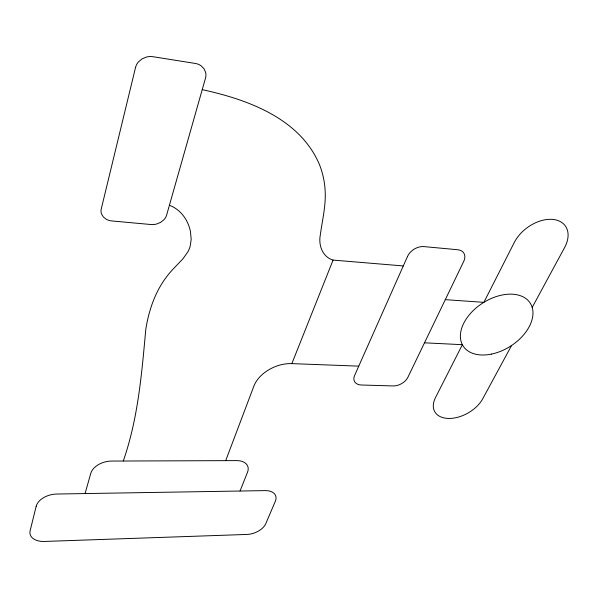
<?xml version="1.0" encoding="UTF-8"?>
<svg xmlns="http://www.w3.org/2000/svg" width="598" height="598" viewBox="0 0 598 598"><rect width="100%" height="100%" fill="white"/><g stroke="black" fill="none" stroke-linecap="round" stroke-linejoin="round"><path stroke-width="0.9" d="M85.073 493.567L90.739 473.452A17.82 11.616 -15 0 1 111.564 461.065L236.688 460.61A16.692 10.659 -20.2 0 1 247.557 472.121L240.052 491.025M123.27 460.998C138.123 418.503 141.719 373.698 145.8 329.289C148.633 311.491 154.441 293.827 164.951 279.027A90.096 66.602 -22.3 0 1 172.949 269.272L183.07 258.65L187.817 251.93A33.869 26.783 -17.7 0 0 190.201 246.122L191.181 239.357L190.47 231.688A63.941 50.613 -15.4 0 0 188.011 223.734C184.52 215.497 177.942 208.358 169.406 205.308M225.715 460.624L253.844 386.196A31.133 21.192 -23.2 0 1 291.854 363.621L358.755 366.14M291.854 363.621L333.071 260.085L403.291 265.938M511.567 345.517L482.728 398.776A28.128 17.477 -29.4 0 1 448.485 418.443A28.128 17.477 -29.4 0 1 435.486 397.618L462.366 344.687L424.498 342.818M532.198 307.402L564.632 247.49A31.739 21.02 -36.3 0 0 552.866 219.421A31.739 21.02 -36.3 0 0 514.265 242.519L483.872 302.341L445.293 299.658M202.221 89.648C247.437 99.455 299.478 118.217 319.212 164.016A125.737 100.77 -21.8 0 1 325.163 191.166C325.977 205.891 322.277 220.266 320.349 234.745C318.278 244.926 322.285 256.886 333.071 260.085M135.544 67.439L101.271 208.896A12.767 10.413 -14.1 0 0 101.563 214.032L103.327 216.939L106.16 219.204A14.255 11.631 -14.2 0 0 111.968 220.961L150.838 224.519A13.971 11.325 -17.6 0 0 157.057 223.884L160.757 222.277L163.807 219.877A12.498 10.121 -17.7 0 0 166.61 215.16L205.473 78.203A13.507 11.982 -26.4 0 0 205.57 72.216L203.97 68.703L201.197 65.87A15.077 13.373 -26.1 0 0 195.232 63.44L153.148 56.735A15.354 13.821 -20.1 0 0 146.174 57.139L142.01 58.933L138.601 61.743A13.761 12.401 -20 0 0 135.544 67.439M36.186 506.267L30.124 530.732A17.626 10.906 -13.1 0 0 44.401 541.452L247.071 534.433A15.78 9.523 -20.6 0 0 265.811 523.586L275.342 501.251A16.026 9.867 -21.1 0 0 265.303 490.614L56.765 494.03A17.91 11.347 -13.1 0 0 36.186 506.267M407.53 256.415L354.592 375.507A12.349 8.208 -26.8 0 0 361.371 385.007L393.118 385.942A12.184 7.968 -27.9 0 0 407.888 377.293L463.749 261.348A13.291 9.217 -33.4 0 0 457.739 249.74L423.952 246.6A13.455 9.531 -32.4 0 0 407.53 256.415M491.436 354.098A39.812 25.654 -32.5 0 0 530.426 303.448A39.812 25.654 -32.5 0 0 468.204 316.207A39.812 25.654 -32.5 0 0 491.436 354.098"/></g></svg>
